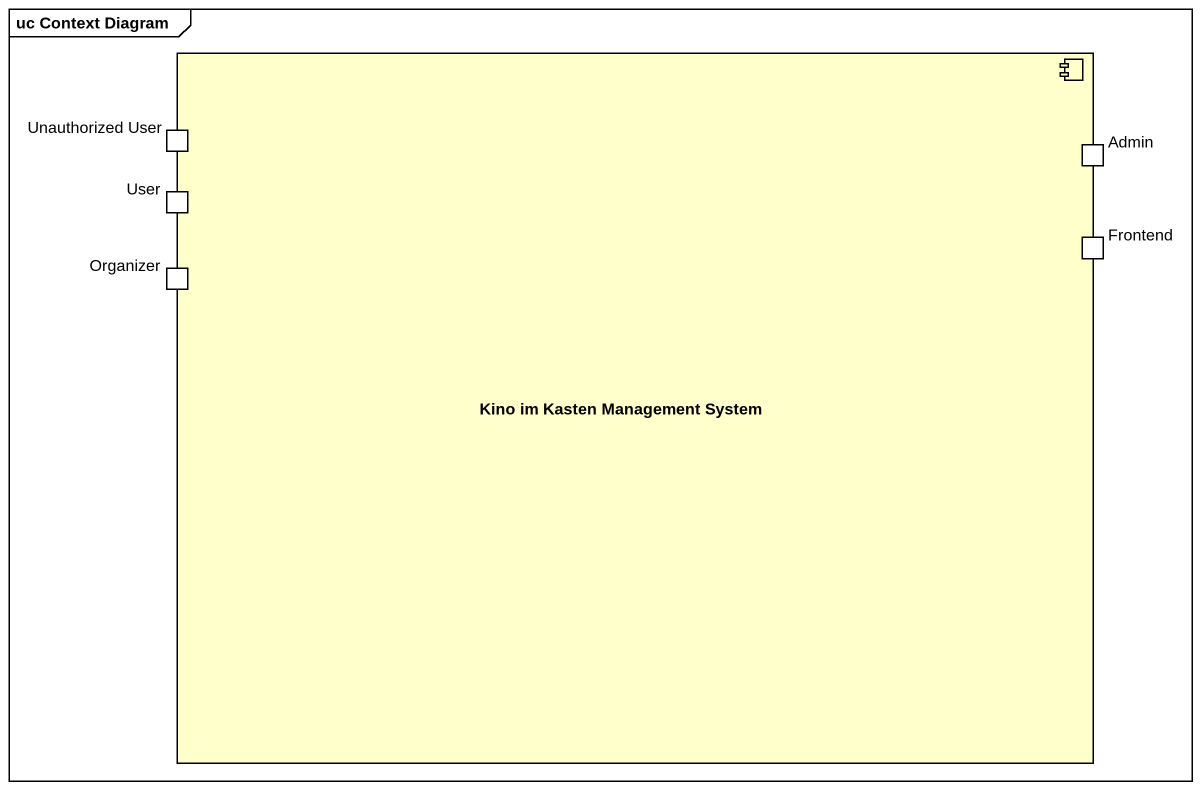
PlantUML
@startuml
mainframe uc Context Diagram
component "Kino im Kasten Management System" as Kino_im_Kasten_Management {
  port "Unauthorized User" as Unauthorized_User
  port User
  port Admin
  port Organizer
  port Frontend
}
@enduml
